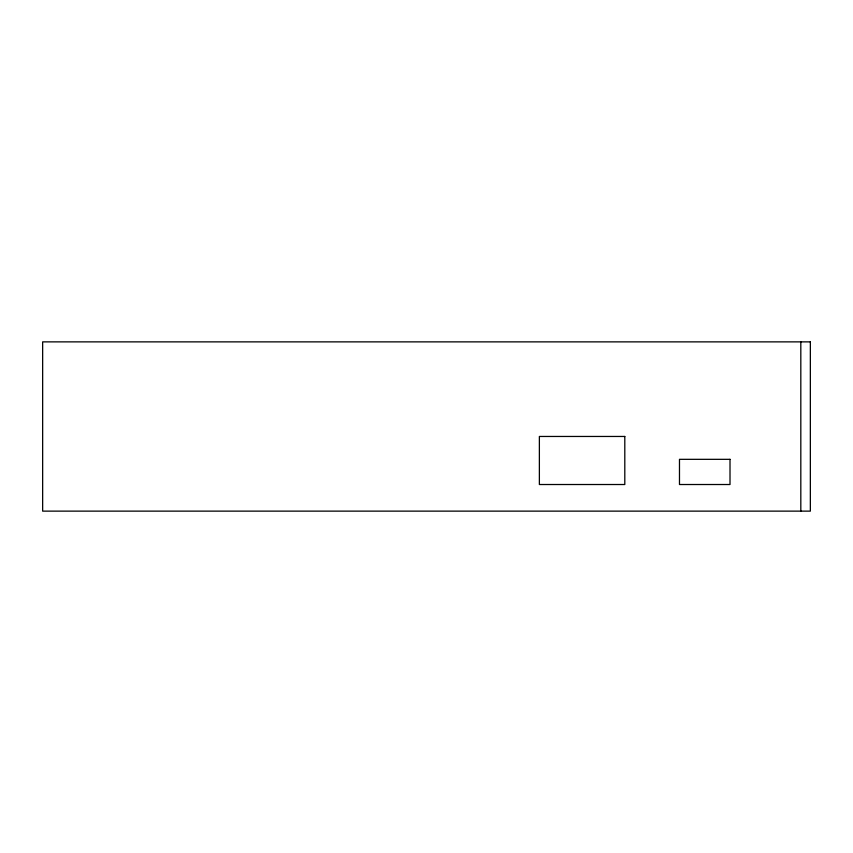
<?xml version="1.0" encoding="UTF-8"?>
<svg xmlns="http://www.w3.org/2000/svg" width="853" height="853" viewBox="0 0 853 853"><rect width="100%" height="100%" fill="white"/><g stroke="black" fill="none" stroke-linecap="round" stroke-linejoin="round"><path stroke-width="1.28" d="M800.818 341.872L800.818 511.128M810.35 341.872L42.65 341.872L42.65 511.128L810.35 511.128L810.35 341.872M624.801 436.459L539.373 436.459L539.373 484.515L624.801 484.515L624.801 436.459M730.008 459.33L679.478 459.33L679.478 484.515L730.008 484.515L730.008 459.33"/></g></svg>
